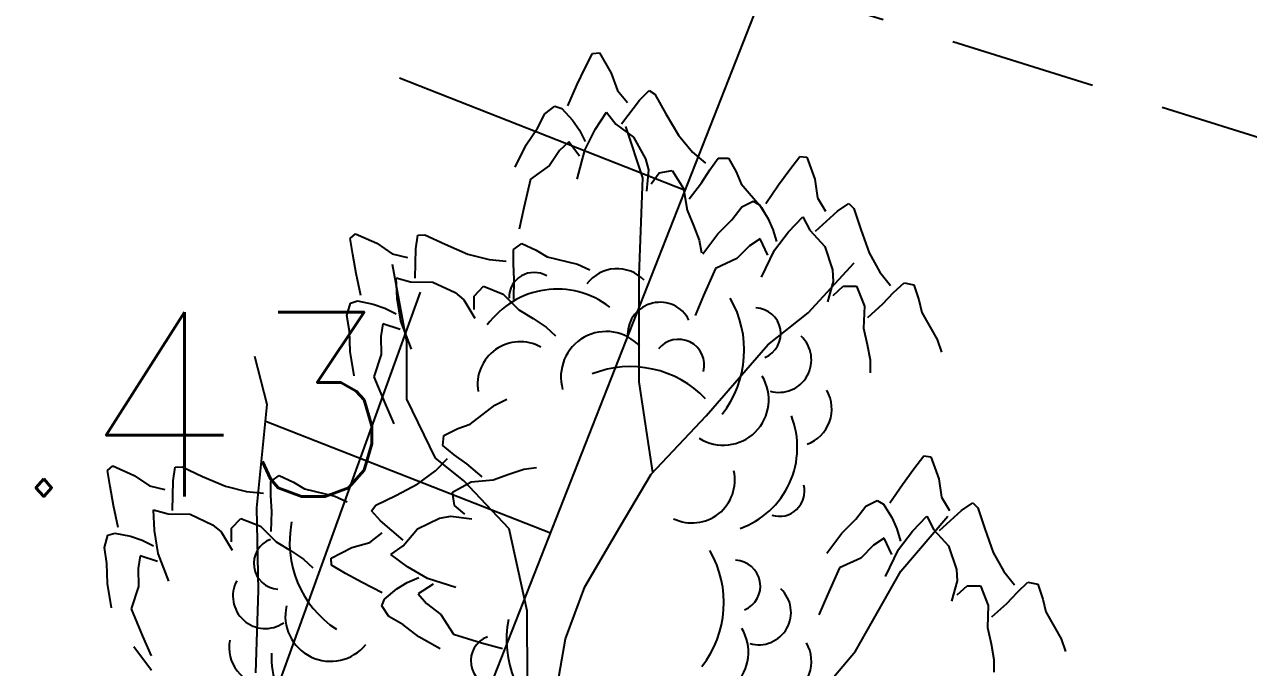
# Model space of a CAD drawing. Header units: millimetres. Extents: x 524954 to 526204, y 9523489 to 9524010.
# Drawn here: x 525431.72 to 525438.37, y 9523729.71 to 9523733.2 of the extents above; entities that cross this region are included whole.
import ezdxf

# ---------------------------------------------------------------- set-up
doc = ezdxf.new("R2010")
doc.units = ezdxf.units.MM
doc.header["$PDMODE"] = 32
doc.header["$PDSIZE"] = 0.5
doc.linetypes.add('ACAD_ISO12W100', pattern=[21, 12, -3, 0, -3, 0, -3])
doc.linetypes.add('CACHE2', pattern=[4.7625, 3.175, -1.5875])
for name, color, linetype in [('Arbre', 34, 'ACAD_ISO12W100'), ('Bord Fleuve', 4, 'ACAD_ISO12W100'), ('Caniveau', 5, 'CACHE2'), ('Haut_Talus', 30, 'Continuous'), ('Route - Route de la corniche de Brazzaville - Textes - Arcs', 1, 'Continuous'), ('Talus', 2, 'Continuous'), ('TopoAlt', 3, 'Continuous'), ('TOPOJIS', 7, 'Continuous')]:
    doc.layers.add(name, color=color, linetype=linetype)
doc.styles.add('Simplex 1.0', font='Simplex.shx', dxfattribs={"width": 0.99, "height": 1})

# ---------------------------------------------------------------- blocks, each defined once
blk = doc.blocks.new('TCPOINT M')
at = {"color": 0}
blk.add_point((0, 0), dxfattribs=at)
at = {"layer": 'TopoAlt', "style": 'Simplex 1.0', "width": 0.99}
blk.add_attdef('ALT', (0.15, 0.15), '', height=1, dxfattribs=at)
blk = doc.blocks.new('v088')
at = {"color": 3, "linetype": 'Continuous'}
for p, q in [((-0.0239, 12.3184), (0.0161, 12.3965)), ((0.0161, 12.3965), (0.0546, 12.3999)), ((0.0546, 12.3999), (0.1184, 12.2906)), ((-0.0686, 12.2238), (-0.0239, 12.3184)), ((0.1184, 12.2906), (0.1522, 12.1952)), ((-0.1179, 12.1126), (-0.0686, 12.2238)), ((0.1522, 12.1952), (0.2074, 12.1313)), ((0.2717, 12.1435), (0.3242, 12.1966)), ((0.3242, 12.1966), (0.3557, 12.1751)), ((0.3557, 12.1751), (0.415, 12.0689)), ((-0.2428, 12.0693), (-0.1881, 12.111)), ((-0.1881, 12.111), (-0.1505, 12.0986)), ((-0.1505, 12.0986), (-0.0915, 12.0354)), ((0.1746, 12.0155), (0.2717, 12.1435)), ((-0.2828, 11.9912), (-0.2428, 12.0693)), ((-0.0915, 12.0354), (-0.0536, 11.98)), ((0.0317, 11.9844), (0.0922, 12.0781)), ((0.0922, 12.0781), (0.1437, 12.0135)), ((0.415, 12.0689), (0.4841, 11.9528)), ((-0.344, 11.9013), (-0.2828, 11.9912)), ((-0.0536, 11.98), (-0.0225, 11.9193)), ((-0.0252, 11.8718), (0.0317, 11.9844)), ((0.1437, 12.0135), (0.2395, 11.9416)), ((-0.4033, 11.7804), (-0.344, 11.9013)), ((-0.1123, 11.9179), (-0.1618, 11.8694)), ((-0.0542, 11.8389), (-0.1123, 11.9179)), ((0.2395, 11.9416), (0.3048, 11.8248)), ((0.4841, 11.9528), (0.5601, 11.8616)), ((-0.1618, 11.8694), (-0.2169, 11.7884)), ((-0.066, 11.7153), (-0.0252, 11.8718)), ((0.5601, 11.8616), (0.6304, 11.8005)), ((1.0886, 11.7676), (1.1424, 11.8368)), ((1.1424, 11.8368), (1.1809, 11.833)), ((1.1809, 11.833), (1.2232, 11.7138)), ((-0.2169, 11.7884), (-0.3202, 11.714)), ((0.3048, 11.8248), (0.32, 11.7651)), ((0.32, 11.7651), (0.3106, 11.6498)), ((0.6075, 11.6944), (0.6527, 11.7656)), ((0.6527, 11.7656), (0.6994, 11.8293)), ((0.6994, 11.8293), (0.7544, 11.828)), ((0.7544, 11.828), (0.796, 11.7537)), ((1.027, 11.683), (1.0886, 11.7676)), ((-0.3202, 11.714), (-0.3572, 11.5582)), ((0.3344, 11.6895), (0.378, 11.7487)), ((0.378, 11.7487), (0.4498, 11.7623)), ((0.4498, 11.7623), (0.5114, 11.6644)), ((0.796, 11.7537), (0.824, 11.6885)), ((1.2232, 11.7138), (1.2386, 11.6137)), ((0.5114, 11.6644), (0.5299, 11.5465)), ((0.5418, 11.6075), (0.6075, 11.6944)), ((0.824, 11.6885), (0.9344, 11.5607)), ((0.9578, 11.583), (1.027, 11.683)), ((0.827, 11.5637), (0.8886, 11.5945)), ((0.8886, 11.5945), (0.9232, 11.5753)), ((0.9232, 11.5753), (0.9693, 11.5022)), ((1.2386, 11.6137), (1.2809, 11.5407)), ((1.3463, 11.5407), (1.4079, 11.583)), ((1.4079, 11.583), (1.4348, 11.556)), ((-0.3572, 11.5582), (-0.3824, 11.4437)), ((0.5299, 11.5465), (0.5653, 11.4632)), ((0.7732, 11.4945), (0.827, 11.5637)), ((0.9344, 11.5607), (0.97, 11.497)), ((0.9693, 11.5022), (0.9963, 11.4406)), ((1.0809, 11.4291), (1.1578, 11.5099)), ((1.1578, 11.5099), (1.1963, 11.4368)), ((1.2271, 11.433), (1.3463, 11.5407)), ((1.4348, 11.556), (1.4733, 11.4406)), ((0.5653, 11.4632), (0.5962, 11.3829)), ((0.6962, 11.4176), (0.7732, 11.4945)), ((0.9963, 11.4406), (1.0155, 11.3753)), ((1.1963, 11.4368), (1.2771, 11.3483)), ((1.4733, 11.4406), (1.5194, 11.3137)), ((-1.2987, 11.3921), (-1.2695, 11.4174)), ((-1.2853, 11.3054), (-1.2987, 11.3921)), ((-1.2695, 11.4174), (-1.1537, 11.3664)), ((-1.1537, 11.3664), (-1.0704, 11.3089)), ((-0.9434, 11.3371), (-0.9319, 11.4109)), ((-0.9319, 11.4109), (-0.8938, 11.412)), ((-0.8938, 11.412), (-0.7835, 11.3608)), ((-0.4126, 11.3334), (-0.3673, 11.3647)), ((-0.3673, 11.3647), (-0.2901, 11.3288)), ((0.5962, 11.3829), (0.6091, 11.3149)), ((0.6155, 11.3099), (0.6962, 11.4176)), ((0.927, 11.3906), (0.8693, 11.3522)), ((0.9693, 11.3022), (0.927, 11.3906)), ((1.004, 11.3291), (1.0809, 11.4291)), ((-1.266, 11.2026), (-1.2853, 11.3054)), ((-1.0704, 11.3089), (-0.9882, 11.2895)), ((-0.9469, 11.1764), (-0.9434, 11.3371)), ((-0.7835, 11.3608), (-0.6595, 11.3072)), ((-0.6595, 11.3072), (-0.5444, 11.2779)), ((-0.4131, 11.2545), (-0.4126, 11.3334)), ((-0.2901, 11.3288), (-0.2291, 11.2925)), ((0.8693, 11.3522), (0.8001, 11.2829)), ((0.9347, 11.1829), (1.004, 11.3291)), ((1.2771, 11.3483), (1.3194, 11.2214)), ((1.5194, 11.3137), (1.5771, 11.2099)), ((-0.5444, 11.2779), (-0.4516, 11.2697)), ((-0.4079, 11.1703), (-0.4131, 11.2545)), ((-0.2291, 11.2925), (-0.0648, 11.2537)), ((-0.0648, 11.2537), (0.0014, 11.223)), ((0.8001, 11.2829), (0.6847, 11.2291)), ((-1.2408, 11.0836), (-1.266, 11.2026)), ((-1.0503, 11.1789), (-0.9708, 11.1567)), ((-1.0444, 11.0675), (-1.0503, 11.1789)), ((-0.4102, 11.0614), (-0.4079, 11.1703)), ((0.6847, 11.2291), (0.6193, 11.0829)), ((1.3194, 11.2214), (1.3232, 11.1598)), ((1.5771, 11.2099), (1.6348, 11.1368)), ((-0.9708, 11.1567), (-0.851, 11.1547)), ((-0.851, 11.1547), (-0.7296, 11.0984)), ((-0.6257, 11.0796), (-0.5755, 11.1328)), ((-0.5755, 11.1328), (-0.4682, 11.0896)), ((1.3232, 11.1598), (1.2925, 11.0483)), ((1.3232, 11.0829), (1.3771, 11.1329)), ((1.3771, 11.1329), (1.4502, 11.1329)), ((1.4502, 11.1329), (1.4925, 11.0252)), ((1.6502, 11.0983), (1.7079, 11.1522)), ((1.7079, 11.1522), (1.7617, 11.1406)), ((1.7617, 11.1406), (1.7887, 11.0598)), ((-1.3166, 10.9752), (-1.2967, 11.0411)), ((-1.2967, 11.0411), (-1.2589, 11.0531)), ((-1.2589, 11.0531), (-1.1741, 11.0365)), ((-1.1741, 11.0365), (-1.1109, 11.0139)), ((-1.0245, 10.9429), (-1.0444, 11.0675)), ((-0.7296, 11.0984), (-0.6822, 11.0589)), ((-0.6822, 11.0589), (-0.6222, 10.96)), ((-0.6263, 11.0061), (-0.6257, 11.0796)), ((-0.4682, 11.0896), (-0.3841, 11.005)), ((0.6193, 11.0829), (0.5731, 10.9752)), ((1.5117, 10.9637), (1.5925, 11.0368)), ((1.5925, 11.0368), (1.6502, 11.0983)), ((1.7887, 11.0598), (1.8041, 10.9906)), ((-1.3032, 10.8885), (-1.3166, 10.9752)), ((-1.1109, 11.0139), (-1.0501, 10.983)), ((-0.3841, 11.005), (-0.3065, 10.9583)), ((1.4925, 11.0252), (1.4886, 10.906)), ((1.8041, 10.9906), (1.8887, 10.8444)), ((-1.122, 10.9292), (-1.1336, 10.8608)), ((-1.0286, 10.8992), (-1.122, 10.9292)), ((-0.9657, 10.7922), (-1.0245, 10.9429)), ((-0.3065, 10.9583), (-0.2344, 10.9114)), ((-0.2344, 10.9114), (-0.1841, 10.8638)), ((1.4886, 10.906), (1.5079, 10.8175)), ((-1.3, 10.7798), (-1.3032, 10.8885)), ((-1.1336, 10.8608), (-1.1308, 10.7629)), ((1.8887, 10.8444), (1.9118, 10.7752)), ((-1.2771, 10.6471), (-1.3, 10.7798)), ((1.5079, 10.8175), (1.5233, 10.7329)), ((-1.1308, 10.7629), (-1.1708, 10.642)), ((1.5233, 10.7329), (1.5233, 10.6636)), ((-1.1708, 10.642), (-1.1094, 10.4942)), ((-0.514, 10.4875), (-0.4484, 10.5194)), ((-1.1094, 10.4942), (-1.0628, 10.3867)), ((-0.648, 10.3846), (-0.514, 10.4875)), ((-0.7146, 10.3603), (-0.648, 10.3846)), ((-0.7957, 10.2682), (-0.7912, 10.3231)), ((-0.7912, 10.3231), (-0.7146, 10.3603)), ((-0.7348, 10.218), (-0.7957, 10.2682)), ((-0.8359, 10.1311), (-0.7709, 10.1978)), ((-0.6662, 10.1688), (-0.7348, 10.218)), ((-0.5833, 10.0982), (-0.6662, 10.1688)), ((1.7617, 10.1424), (1.8156, 10.2117)), ((1.8156, 10.2117), (1.8541, 10.2078)), ((1.8541, 10.2078), (1.8964, 10.0886)), ((-2.6162, 10.1323), (-2.587, 10.1577)), ((-2.6028, 10.0456), (-2.6162, 10.1323)), ((-2.587, 10.1577), (-2.4712, 10.1066)), ((-2.4712, 10.1066), (-2.3879, 10.0492)), ((-2.2608, 10.0773), (-2.2494, 10.1511)), ((-2.2494, 10.1511), (-2.2113, 10.1522)), ((-2.2113, 10.1522), (-2.101, 10.101)), ((-1.7301, 10.0737), (-1.6848, 10.1049)), ((-1.6848, 10.1049), (-1.6075, 10.069)), ((-0.9313, 10.0604), (-0.8359, 10.1311)), ((-0.5231, 10.0829), (-0.4378, 10.1134)), ((-0.4378, 10.1134), (-0.3559, 10.1397)), ((-0.3559, 10.1397), (-0.2873, 10.1487)), ((1.7002, 10.0578), (1.7617, 10.1424)), ((-2.5835, 9.9428), (-2.6028, 10.0456)), ((-2.3879, 10.0492), (-2.3057, 10.0298)), ((-2.2643, 9.9167), (-2.2608, 10.0773)), ((-2.101, 10.101), (-1.977, 10.0475)), ((-1.977, 10.0475), (-1.8618, 10.0181)), ((-1.7305, 9.9947), (-1.7301, 10.0737)), ((-1.6075, 10.069), (-1.5466, 10.0327)), ((-1.0512, 9.9981), (-0.9313, 10.0604)), ((-0.7431, 10.0152), (-0.6418, 10.0712)), ((-0.6418, 10.0712), (-0.5231, 10.0829)), ((1.631, 9.9578), (1.7002, 10.0578)), ((1.8964, 10.0886), (1.9118, 9.9886)), ((-1.8618, 10.0181), (-1.7691, 10.0099)), ((-1.7254, 9.9105), (-1.7305, 9.9947)), ((-1.5466, 10.0327), (-1.3822, 9.9939)), ((-1.3822, 9.9939), (-1.316, 9.9632)), ((-1.1606, 9.945), (-1.0512, 9.9981)), ((-0.7336, 9.9427), (-0.7431, 10.0152)), ((1.5002, 9.9386), (1.5617, 9.9693)), ((1.5617, 9.9693), (1.5963, 9.9501)), ((1.9118, 9.9886), (1.9541, 9.9155)), ((-2.5582, 9.8238), (-2.5835, 9.9428)), ((-2.3678, 9.9191), (-2.2883, 9.8969)), ((-2.3619, 9.8077), (-2.3678, 9.9191)), ((-1.7277, 9.8016), (-1.7254, 9.9105)), ((-1.1838, 9.9148), (-1.1606, 9.945)), ((-1.1339, 9.8592), (-1.1838, 9.9148)), ((-0.677, 9.8958), (-0.7336, 9.9427)), ((1.4463, 9.8693), (1.5002, 9.9386)), ((1.5963, 9.9501), (1.6425, 9.877)), ((1.9002, 9.8078), (2.0195, 9.9155)), ((2.0195, 9.9155), (2.081, 9.9578)), ((2.081, 9.9578), (2.1079, 9.9309)), ((2.1079, 9.9309), (2.1464, 9.8155)), ((-2.2883, 9.8969), (-2.1685, 9.895)), ((-2.1685, 9.895), (-2.0471, 9.8386)), ((-2.0471, 9.8386), (-1.9997, 9.7992)), ((-1.9432, 9.8199), (-1.893, 9.873)), ((-1.893, 9.873), (-1.7856, 9.8299)), ((-1.0116, 9.755), (-1.1339, 9.8592)), ((-0.9342, 9.8156), (-0.8138, 9.874)), ((-0.8138, 9.874), (-0.7533, 9.8858)), ((-0.7533, 9.8858), (-0.6387, 9.8698)), ((1.3694, 9.7924), (1.4463, 9.8693)), ((1.6425, 9.877), (1.6694, 9.8155)), ((1.7541, 9.8039), (1.831, 9.8847)), ((1.831, 9.8847), (1.8695, 9.8116)), ((-2.634, 9.7155), (-2.6142, 9.7814)), ((-2.6142, 9.7814), (-2.5764, 9.7933)), ((-2.5764, 9.7933), (-2.4916, 9.7768)), ((-2.4916, 9.7768), (-2.4283, 9.7541)), ((-2.3419, 9.6831), (-2.3619, 9.8077)), ((-1.9997, 9.7992), (-1.9397, 9.7002)), ((-1.9438, 9.7464), (-1.9432, 9.8199)), ((-1.7856, 9.8299), (-1.7015, 9.7452)), ((-1.1923, 9.7429), (-1.1254, 9.7944)), ((-1.0114, 9.724), (-0.9342, 9.8156)), ((1.2886, 9.6847), (1.3694, 9.7924)), ((1.6694, 9.8155), (1.6887, 9.7501)), ((1.6771, 9.7039), (1.7541, 9.8039)), ((1.8695, 9.8116), (1.9502, 9.7232)), ((2.1464, 9.8155), (2.1926, 9.6885)), ((-2.6206, 9.6288), (-2.634, 9.7155)), ((-2.4283, 9.7541), (-2.3676, 9.7232)), ((-1.7015, 9.7452), (-1.624, 9.6985)), ((-1.4022, 9.6572), (-1.2895, 9.7147)), ((-1.2895, 9.7147), (-1.1923, 9.7429)), ((-1.0789, 9.6763), (-1.0114, 9.724)), ((1.5425, 9.727), (1.4733, 9.6578)), ((1.6002, 9.7655), (1.5425, 9.727)), ((1.6425, 9.677), (1.6002, 9.7655)), ((1.6079, 9.5578), (1.6771, 9.7039)), ((1.9502, 9.7232), (1.9925, 9.5962)), ((-2.4395, 9.6694), (-2.4511, 9.6011)), ((-2.3461, 9.6395), (-2.4395, 9.6694)), ((-2.2831, 9.5325), (-2.3419, 9.6831)), ((-1.624, 9.6985), (-1.5519, 9.6516)), ((-1.5519, 9.6516), (-1.5015, 9.6041)), ((-1.401, 9.6186), (-1.4022, 9.6572)), ((-0.9888, 9.6106), (-1.0789, 9.6763)), ((1.4733, 9.6578), (1.3579, 9.6039)), ((2.1926, 9.6885), (2.2503, 9.5847)), ((-2.6175, 9.52), (-2.6206, 9.6288)), ((-2.4511, 9.6011), (-2.4483, 9.5032)), ((-1.3254, 9.5742), (-1.401, 9.6186)), ((-1.2335, 9.5242), (-1.3254, 9.5742)), ((-0.8796, 9.5473), (-0.9888, 9.6106)), ((1.3579, 9.6039), (1.2925, 9.4577)), ((1.9925, 9.5962), (1.9964, 9.5347)), ((2.2503, 9.5847), (2.308, 9.5116)), ((-2.5946, 9.3874), (-2.6175, 9.52)), ((-1.1253, 9.4685), (-1.2335, 9.5242)), ((-1.0467, 9.4905), (-0.9892, 9.5252)), ((-0.9892, 9.5252), (-0.9269, 9.5527)), ((-0.8484, 9.5165), (-0.9306, 9.463)), ((-0.7257, 9.4976), (-0.8796, 9.5473)), ((1.9964, 9.5347), (1.9656, 9.4231)), ((1.9964, 9.4577), (2.0502, 9.5077)), ((2.0502, 9.5077), (2.1233, 9.5077)), ((2.1233, 9.5077), (2.1656, 9.4)), ((2.3233, 9.4731), (2.381, 9.527)), ((2.381, 9.527), (2.4349, 9.5154)), ((2.4349, 9.5154), (2.4618, 9.4347)), ((-2.4483, 9.5032), (-2.4883, 9.3823)), ((-1.1132, 9.4352), (-1.0467, 9.4905)), ((-0.9306, 9.463), (-0.885, 9.4108)), ((1.2925, 9.4577), (1.2463, 9.35)), ((2.2657, 9.4116), (2.3233, 9.4731)), ((-2.4883, 9.3823), (-2.4269, 9.2344)), ((-1.1278, 9.3984), (-1.1132, 9.4352)), ((-1.0892, 9.3413), (-1.1278, 9.3984)), ((-0.885, 9.4108), (-0.8073, 9.3511)), ((2.1656, 9.4), (2.1618, 9.2808)), ((2.1849, 9.3385), (2.2657, 9.4116)), ((2.4618, 9.4347), (2.4772, 9.3654)), ((-1.0136, 9.2969), (-1.0892, 9.3413)), ((-0.8073, 9.3511), (-0.7389, 9.2437)), ((2.4772, 9.3654), (2.5618, 9.2193)), ((-0.9273, 9.2307), (-1.0136, 9.2969)), ((-0.7389, 9.2437), (-0.5855, 9.1979)), ((2.1618, 9.2808), (2.181, 9.1923)), ((-2.4269, 9.2344), (-2.3802, 9.1269)), ((-0.81, 9.1646), (-0.9273, 9.2307)), ((-0.5855, 9.1979), (-0.4727, 9.1661)), ((2.181, 9.1923), (2.1964, 9.1077)), ((2.5618, 9.2193), (2.5849, 9.15)), ((2.1964, 9.1077), (2.1964, 9.0385))]:
    blk.add_line(p, q, dxfattribs=at)
at = {"linetype": 'Continuous'}
for p, q in [((0.2897, 11.7219), (0.1969, 11.9998)), ((0.2697, 11.1929), (0.2897, 11.7219)), ((-0.9914, 10.8307), (-1.0686, 11.252)), ((1.1882, 10.9882), (1.4374, 11.2608)), ((0.2693, 10.6145), (0.2697, 11.1929)), ((0.9679, 10.8157), (1.1882, 10.9882)), ((-0.9911, 10.5198), (-0.9914, 10.8307)), ((0.6339, 10.4293), (0.9679, 10.8157)), ((-1.7492, 10.4915), (-1.8168, 10.7513)), ((0.3448, 10.1217), (0.2693, 10.6145)), ((-0.8352, 10.1996), (-0.9911, 10.5198)), ((-1.8059, 9.9306), (-1.7492, 10.4915)), ((0.3358, 10.1122), (0.6339, 10.4293)), ((-0.6834, 10.0784), (-0.8352, 10.1996)), ((0.1676, 9.8288), (0.3358, 10.1122)), ((-0.4354, 9.8162), (-0.6834, 10.0784)), ((-1.7966, 9.483), (-1.8059, 9.9306)), ((1.6901, 9.587), (1.945, 9.8846)), ((-0.339, 9.3704), (-0.4354, 9.8162)), ((-0.0246, 9.5014), (0.1676, 9.8288)), ((1.4442, 9.1527), (1.6901, 9.587)), ((-1.8121, 9.0349), (-1.7966, 9.483)), ((-0.1306, 9.2193), (-0.0246, 9.5014)), ((-0.337, 8.9787), (-0.339, 9.3704)), ((-2.3783, 9.048), (-2.4742, 9.1766)), ((-0.1861, 8.901), (-0.1306, 9.2193)), ((1.08, 8.7222), (1.4442, 9.1527))]:
    blk.add_line(p, q, dxfattribs=at)
at = {"color": 3, "linetype": 'Continuous'}
for centre, major_axis, start_param, end_param in [((-0.3005, 11.0717), (0.0964, 0.0964), 0.254619, 2.377018), ((0.1501, 11.0237), (0.1445, 0.1445), 6.263619, 7.998733), ((-0.1756, 10.6509), (0.3298, 0.3298), 0.12682, 1.733702), ((0.3829, 10.8698), (-0.1246, 0.1246), 4.396235, 7.060094), ((0.2754, 10.7857), (0.3995, 0.3995), 4.836335, 6.022049), ((0.8987, 10.8757), (0.099, 0.099), 4.31771, 7.031286), ((0.0911, 10.6412), (0.1741, 0.1741), 6.236163, 8.918901), ((-0.3757, 10.5998), (0.1641, 0.1641), 0.282297, 2.520721), ((0.4834, 10.7051), (-0.099, 0.099), 3.680741, 6.394318), ((1.0287, 10.7332), (-0.1246, 0.1246), 2.081137, 4.744996), ((0.2226, 10.1318), (-0.3995, 0.3995), 4.689978, 5.875693), ((0.7276, 10.5169), (-0.1741, 0.1741), 1.793126, 4.475865), ((1.1114, 10.4666), (-0.1445, 0.1445), 2.713295, 4.448408), ((0.6623, 10.2582), (-0.3298, 0.3298), 2.69514, 4.302022), ((0.5573, 10.0804), (0.1641, 0.1641), 3.478918, 5.717341), ((1.0314, 10.0206), (0.0964, 0.0964), 3.62262, 5.745019), ((-1.0632, 9.7428), (0.3995, 0.3995), 2.158504, 3.344219), ((-1.6825, 9.6282), (-0.099, 0.099), -0.421529, 2.292047), ((0.1648, 9.4153), (0.3995, 0.3995), 4.836335, 6.022049), ((0.7881, 9.5054), (-0.099, 0.099), 2.746913, 5.46049), ((-1.7599, 9.4514), (-0.1246, 0.1246), 0.293965, 2.957824), ((0.9181, 9.3628), (0.1246, 0.1246), 3.651933, 6.315792), ((-1.4053, 9.3432), (0.1741, 0.1741), 2.133893, 4.816631), ((0.1148, 9.2139), (-0.3995, 0.3995), 0.587708, 1.773422), ((0.617, 9.1466), (-0.1741, 0.1741), 1.793126, 4.475865), ((-1.7527, 9.1724), (-0.1445, 0.1445), 0.590553, 2.325666), ((-0.5045, 9.0993), (0.099, 0.099), 1.149268, 3.862844), ((1.0008, 9.0963), (-0.1445, 0.1445), 2.713295, 4.448408), ((-1.2605, 9.1191), (0.3298, 0.3298), 2.307735, 3.914618)]:
    blk.add_ellipse(centre, major_axis=major_axis, ratio=1, start_param=start_param, end_param=end_param, dxfattribs=at)

msp = doc.modelspace()

# ---------------------------------------------------------------- hatches: boundary and pattern name
at = {"layer": 'Bord Fleuve', "ltscale": 0.5}
h = msp.add_hatch(dxfattribs=at)
h.set_pattern_fill('ANSI33', color=135, scale=2, angle=15, style=0)
edge = h.paths.add_edge_path()
edge.add_line((525439.3507, 9523820.3804), (525429.4285, 9523796.0204))
edge.add_line((525429.4285, 9523796.0204), (525428.8842, 9523788.1014))
edge.add_line((525428.8842, 9523788.1014), (525428.3528, 9523783.6129))
edge.add_line((525428.3528, 9523783.6129), (525432.3447, 9523771.0442))
edge.add_line((525432.3447, 9523771.0442), (525425.1553, 9523761.3956))
edge.add_line((525425.1553, 9523761.3956), (525425.603, 9523757.8565))
edge.add_line((525425.603, 9523757.8565), (525425.3921, 9523752.7675))
edge.add_line((525425.3921, 9523752.7675), (525425.5312, 9523737.2692))
edge.add_line((525425.5312, 9523737.2692), (525420.1733, 9523734.2416))
edge.add_line((525420.1733, 9523734.2416), (525409.2311, 9523730.8373))
edge.add_line((525409.2311, 9523730.8373), (525403.1497, 9523725.2617))
edge.add_line((525403.1497, 9523725.2617), (525399.3115, 9523719.2787))
edge.add_line((525399.3115, 9523719.2787), (525398.4707, 9523717.2039))
edge.add_line((525398.4707, 9523717.2039), (525387.3234, 9523716.7674))
edge.add_line((525387.3234, 9523716.7674), (525379.7428, 9523715.4168))
edge.add_line((525439.3507, 9523820.3804), (525412.0291, 9523831.392))
edge.add_line((525412.0291, 9523831.392), (525397.6744, 9523844.8293))
edge.add_line((525397.6744, 9523844.8293), (525370.0416, 9523852.8917))
edge.add_line((525370.0416, 9523852.8917), (525354.138, 9523871.2241))
edge.add_line((525335.0465, 9523740.9341), (525335.464, 9523745.7879))
edge.add_line((525335.464, 9523745.7879), (525334.8238, 9523749.4829))
edge.add_line((525334.8238, 9523749.4829), (525332.9783, 9523755.8789))
edge.add_line((525332.9783, 9523755.8789), (525332.0897, 9523761.9372))
edge.add_line((525332.0897, 9523761.9372), (525333.4824, 9523768.6592))
edge.add_line((525333.4824, 9523768.6592), (525335.7546, 9523783.4262))
edge.add_line((525335.7546, 9523783.4262), (525345.5673, 9523814.1674))
edge.add_line((525345.5673, 9523814.1674), (525355.2016, 9523841.7229))
edge.add_line((525355.2016, 9523841.7229), (525358.1589, 9523858.2542))
edge.add_line((525358.1589, 9523858.2542), (525357.8909, 9523860.4348))
edge.add_line((525357.8909, 9523860.4348), (525354.138, 9523871.2241))
edge.add_line((525335.0725, 9523740.9319), (525368.6438, 9523722.0724))
edge.add_line((525368.6438, 9523722.0724), (525369.7487, 9523720.9808))
edge.add_line((525369.7487, 9523720.9808), (525379.7428, 9523715.4168))

# ---------------------------------------------------------------- linework, layer by layer
at = {"layer": 'Caniveau', "ltscale": 0.25, "flags": 128}
msp.add_lwpolyline([(525428.8072, 9523735.6016), (525445.7681, 9523730.2836)], dxfattribs=at)
at = {"layer": 'Haut_Talus', "flags": 128}
msp.add_lwpolyline([(525402.3626, 9523704.4915), (525406.7443, 9523707.5992), (525417.7107, 9523711.2798), (525424.5211, 9523713.3891), (525425.0423, 9523714.0047), (525425.7563, 9523715.9919), (525428.8236, 9523719.7852), (525433.4987, 9523727.7013), (525440.6702, 9523745.9488), (525445.1339, 9523771.5083), (525446.5517, 9523784.2459), (525452.1775, 9523816.2182)], dxfattribs=at)
at = {"layer": 'Route - Route de la corniche de Brazzaville - Textes - Arcs'}
msp.add_line((525430.4711, 9523722.3424), (525433.8689, 9523731.7474), dxfattribs=at)
at = {"layer": 'Talus'}
for p, q in [((525435.306, 9523732.2998), (525433.7548, 9523732.9095)), ((525434.5745, 9523730.4384), (525433.0233, 9523731.048))]:
    msp.add_line(p, q, dxfattribs=at)

# ---------------------------------------------------------------- block references
at = {"layer": 'Arbre'}
msp.add_blockref('v088', (525434.7867, 9523720.6465), dxfattribs=at)
at = {"layer": 'TOPOJIS'}
ref = msp.add_blockref('TCPOINT M', (525429.0158, 9523730.5885, 272.43), dxfattribs=at)
ref.add_attrib('ALT', '272.43', (525429.0658, 9523730.6385, 272.43), dxfattribs={"layer": 'TopoAlt', "height": 1, "style": 'Simplex 1.0', "width": 0.99})

doc.saveas('drawing.dxf')
